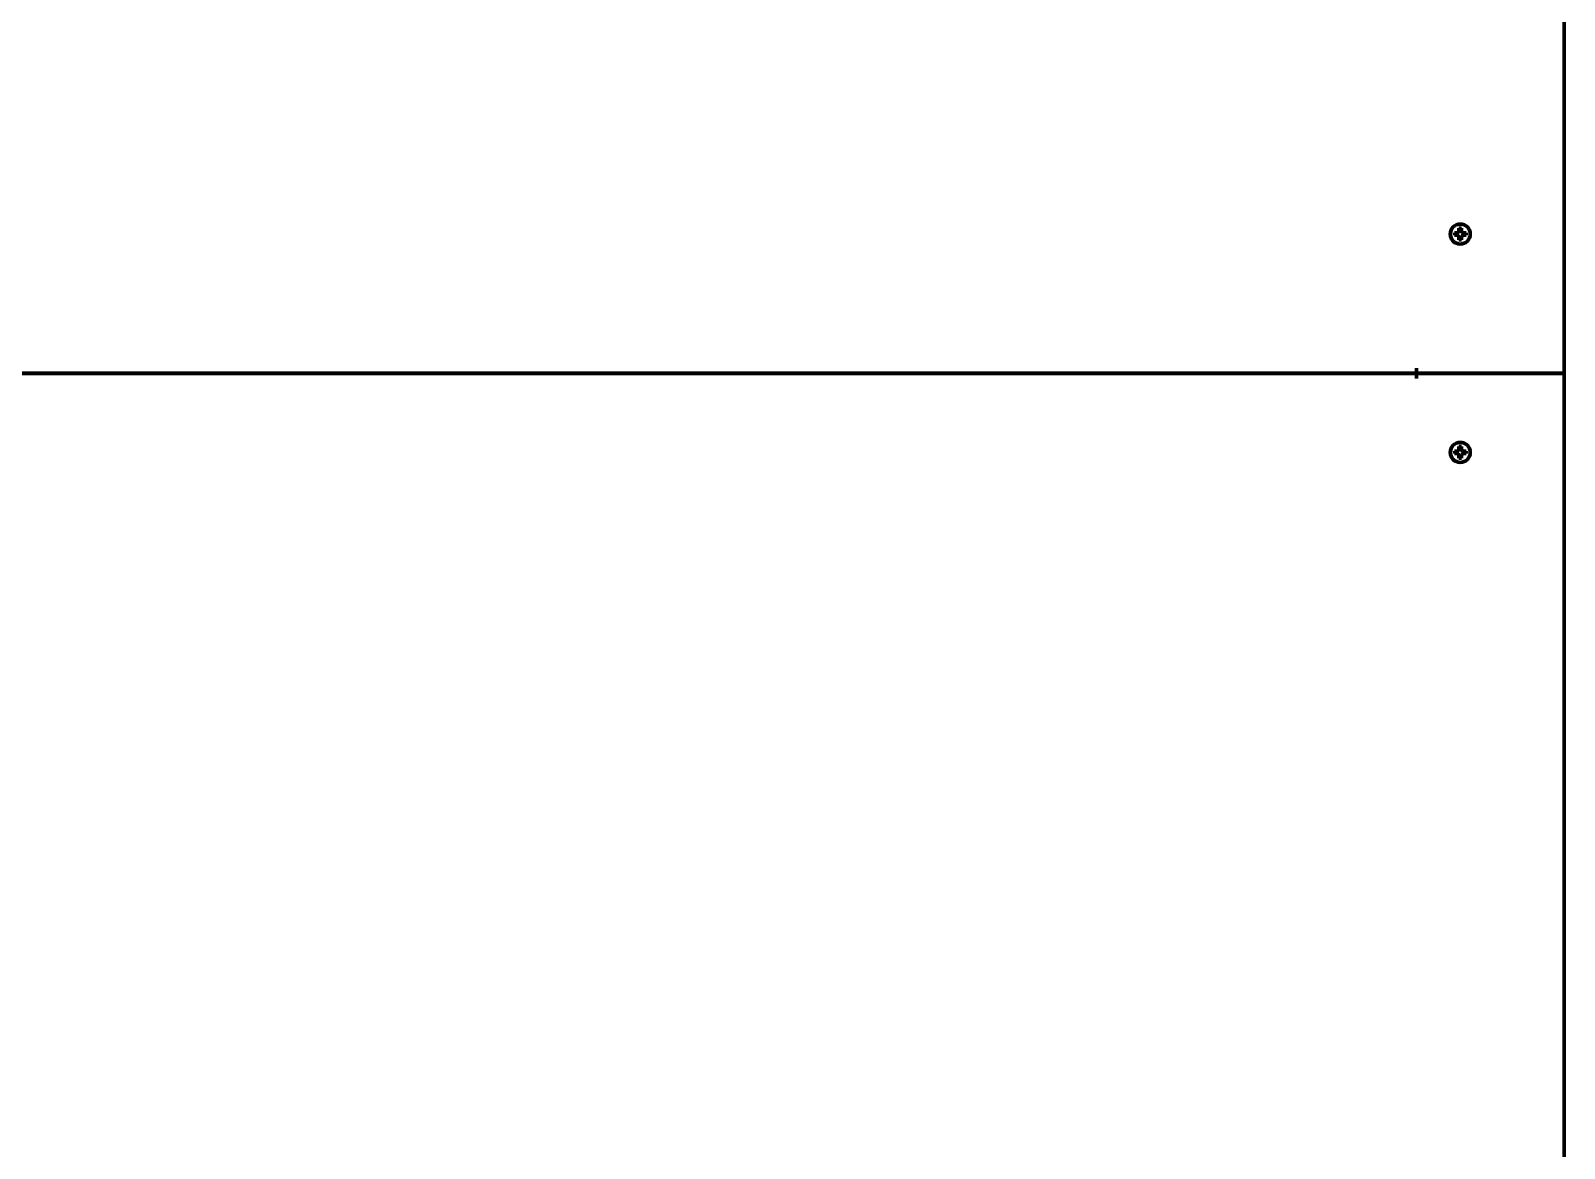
# Model space of a CAD drawing. Header units: inches. Extents: x -3022 to 7311, y 343 to 5680.
# Drawn here: x 3046 to 3657, y 789 to 1234 of the extents above; entities that cross this region are included whole.
import ezdxf

# ---------------------------------------------------------------- set-up
doc = ezdxf.new("R2010")
doc.units = ezdxf.units.IN

msp = doc.modelspace()

# ---------------------------------------------------------------- linework, layer by layer
at = {"linetype": 'Continuous', "lineweight": 70}
for p, q in [((3657.42, 1097.9), (3657.42, 1584.7)), ((3613.62, 1153.4), (3613.62, 1153.9)), ((3613.62, 1152.9), (3613.62, 1153.4)), ((3618.22, 1153.9), (3618.22, 1153.4)), ((3618.22, 1153.4), (3618.22, 1152.9)), ((3598.42, 1097.9), (2821.42, 1097.9)), ((2821.42, 1097.87), (3598.42, 1097.87)), ((3598.44, 1099.9), (3598.42, 1099.9)), ((3598.42, 1097.9), (3598.42, 1099.9)), ((3598.42, 1097.9), (3598.42, 1097.87)), ((3598.42, 1097.87), (3598.42, 1095.87)), ((3598.44, 1095.87), (3598.42, 1095.87)), ((3598.44, 1099.9), (3598.44, 1097.9)), ((3598.44, 1097.9), (3655.42, 1097.9)), ((3598.44, 1097.87), (3655.42, 1097.87)), ((3598.44, 1095.87), (3598.44, 1097.87)), ((3599.92, 1097.86), (3599.92, 1097.89)), ((3655.42, 1097.9), (3657.42, 1097.9)), ((3657.42, 1097.87), (3655.42, 1097.87)), ((3655.92, 1097.85), (3655.92, 1097.9)), ((3657.42, 523.9), (3657.42, 1097.87)), ((3613.62, 1066.37), (3613.62, 1066.87)), ((3613.62, 1065.87), (3613.62, 1066.37)), ((3618.22, 1066.87), (3618.22, 1066.37)), ((3618.22, 1066.37), (3618.22, 1065.87))]:
    msp.add_line(p, q, dxfattribs=at)
for centre in [(3615.92, 1153.4), (3615.92, 1066.37)]:
    msp.add_circle(centre, 4, dxfattribs=at)
for points in [[(3613.62, 1153.9), (3613.82, 1153.9), (3614.03, 1153.9), (3614.36, 1153.9), (3614.47, 1153.9), (3614.69, 1153.9), (3614.8, 1153.9), (3614.92, 1153.9)], [(3615.42, 1151.1), (3615.42, 1151.31), (3615.42, 1151.52), (3615.42, 1151.84), (3615.42, 1151.95), (3615.42, 1152.17), (3615.42, 1152.29), (3615.42, 1152.4)], [(3616.42, 1155.7), (3616.42, 1155.5), (3616.42, 1155.29), (3616.42, 1154.97), (3616.42, 1154.86), (3616.42, 1154.63), (3616.42, 1154.52), (3616.42, 1154.4)], [(3618.22, 1152.9), (3618.02, 1152.9), (3617.81, 1152.9), (3617.48, 1152.9), (3617.37, 1152.9), (3617.15, 1152.9), (3617.03, 1152.9), (3616.92, 1152.9)], [(3613.62, 1066.87), (3613.82, 1066.87), (3614.03, 1066.87), (3614.36, 1066.87), (3614.47, 1066.87), (3614.69, 1066.87), (3614.8, 1066.87), (3614.92, 1066.87)], [(3615.42, 1064.07), (3615.42, 1064.27), (3615.42, 1064.48), (3615.42, 1064.81), (3615.42, 1064.92), (3615.42, 1065.14), (3615.42, 1065.25), (3615.42, 1065.37)], [(3616.42, 1068.67), (3616.42, 1068.47), (3616.42, 1068.26), (3616.42, 1067.93), (3616.42, 1067.82), (3616.42, 1067.6), (3616.42, 1067.48), (3616.42, 1067.37)], [(3618.22, 1065.87), (3618.02, 1065.87), (3617.81, 1065.87), (3617.48, 1065.87), (3617.37, 1065.87), (3617.15, 1065.87), (3617.03, 1065.87), (3616.92, 1065.87)]]:
    msp.add_open_spline(points, degree=3, knots=[0, 0, 0, 0, 0.5, 0.5, 0.75, 0.75, 1, 1, 1, 1], dxfattribs=at)
for points in [[(3614.92, 1152.9), (3614.86, 1152.9), (3614.76, 1152.9), (3614.59, 1152.9), (3614.44, 1152.9), (3614.28, 1152.9), (3614.13, 1152.9), (3613.97, 1152.9), (3613.81, 1152.9), (3613.68, 1152.9), (3613.62, 1152.9)], [(3614.92, 1153.9), (3614.94, 1153.93), (3614.99, 1153.97), (3615.06, 1154.05), (3615.13, 1154.12), (3615.2, 1154.19), (3615.27, 1154.26), (3615.35, 1154.33), (3615.39, 1154.38), (3615.42, 1154.4)], [(3615.42, 1152.4), (3615.39, 1152.43), (3615.34, 1152.48), (3615.27, 1152.55), (3615.2, 1152.63), (3615.13, 1152.7), (3615.06, 1152.77), (3614.99, 1152.83), (3614.94, 1152.88), (3614.92, 1152.9)], [(3615.42, 1154.4), (3615.42, 1154.46), (3615.42, 1154.57), (3615.42, 1154.73), (3615.42, 1154.89), (3615.42, 1155.04), (3615.42, 1155.19), (3615.42, 1155.35), (3615.42, 1155.52), (3615.42, 1155.64), (3615.42, 1155.7)], [(3615.42, 1155.7), (3615.58, 1155.7), (3615.92, 1155.7), (3616.25, 1155.7), (3616.42, 1155.7)], [(3616.42, 1151.1), (3616.25, 1151.1), (3615.92, 1151.1), (3615.58, 1151.1), (3615.42, 1151.1)], [(3616.42, 1154.4), (3616.44, 1154.38), (3616.5, 1154.33), (3616.57, 1154.25), (3616.64, 1154.18), (3616.71, 1154.11), (3616.78, 1154.04), (3616.85, 1153.97), (3616.89, 1153.93), (3616.92, 1153.9)], [(3616.92, 1152.9), (3616.89, 1152.88), (3616.85, 1152.83), (3616.78, 1152.76), (3616.7, 1152.69), (3616.63, 1152.62), (3616.56, 1152.55), (3616.49, 1152.47), (3616.44, 1152.43), (3616.42, 1152.4)], [(3616.42, 1152.4), (3616.42, 1152.35), (3616.42, 1152.24), (3616.42, 1152.08), (3616.42, 1151.92), (3616.42, 1151.77), (3616.42, 1151.61), (3616.42, 1151.46), (3616.42, 1151.29), (3616.42, 1151.17), (3616.42, 1151.1)], [(3616.92, 1153.9), (3616.97, 1153.9), (3617.08, 1153.9), (3617.24, 1153.9), (3617.4, 1153.9), (3617.56, 1153.9), (3617.71, 1153.9), (3617.86, 1153.9), (3618.03, 1153.9), (3618.15, 1153.9), (3618.22, 1153.9)], [(3614.92, 1065.87), (3614.86, 1065.87), (3614.76, 1065.87), (3614.59, 1065.87), (3614.44, 1065.87), (3614.28, 1065.87), (3614.13, 1065.87), (3613.97, 1065.87), (3613.81, 1065.87), (3613.68, 1065.87), (3613.62, 1065.87)], [(3614.92, 1066.87), (3614.94, 1066.89), (3614.99, 1066.94), (3615.06, 1067.01), (3615.13, 1067.08), (3615.2, 1067.15), (3615.27, 1067.22), (3615.35, 1067.3), (3615.39, 1067.34), (3615.42, 1067.37)], [(3615.42, 1065.37), (3615.39, 1065.39), (3615.34, 1065.45), (3615.27, 1065.52), (3615.2, 1065.59), (3615.13, 1065.66), (3615.06, 1065.73), (3614.99, 1065.8), (3614.94, 1065.84), (3614.92, 1065.87)], [(3615.42, 1067.37), (3615.42, 1067.42), (3615.42, 1067.53), (3615.42, 1067.69), (3615.42, 1067.85), (3615.42, 1068.01), (3615.42, 1068.16), (3615.42, 1068.31), (3615.42, 1068.48), (3615.42, 1068.6), (3615.42, 1068.67)], [(3615.42, 1068.67), (3615.58, 1068.67), (3615.92, 1068.67), (3616.25, 1068.67), (3616.42, 1068.67)], [(3616.42, 1064.07), (3616.25, 1064.07), (3615.92, 1064.07), (3615.58, 1064.07), (3615.42, 1064.07)], [(3616.42, 1067.37), (3616.44, 1067.34), (3616.5, 1067.29), (3616.57, 1067.22), (3616.64, 1067.15), (3616.71, 1067.08), (3616.78, 1067.01), (3616.85, 1066.94), (3616.89, 1066.89), (3616.92, 1066.87)], [(3616.92, 1065.87), (3616.89, 1065.84), (3616.85, 1065.8), (3616.78, 1065.73), (3616.7, 1065.65), (3616.63, 1065.58), (3616.56, 1065.51), (3616.49, 1065.44), (3616.44, 1065.39), (3616.42, 1065.37)], [(3616.42, 1065.37), (3616.42, 1065.31), (3616.42, 1065.21), (3616.42, 1065.04), (3616.42, 1064.89), (3616.42, 1064.73), (3616.42, 1064.58), (3616.42, 1064.42), (3616.42, 1064.26), (3616.42, 1064.13), (3616.42, 1064.07)], [(3616.92, 1066.87), (3616.97, 1066.87), (3617.08, 1066.87), (3617.24, 1066.87), (3617.4, 1066.87), (3617.56, 1066.87), (3617.71, 1066.87), (3617.86, 1066.87), (3618.03, 1066.87), (3618.15, 1066.87), (3618.22, 1066.87)]]:
    msp.add_open_spline(points, degree=3, dxfattribs=at)

doc.saveas('drawing.dxf')
